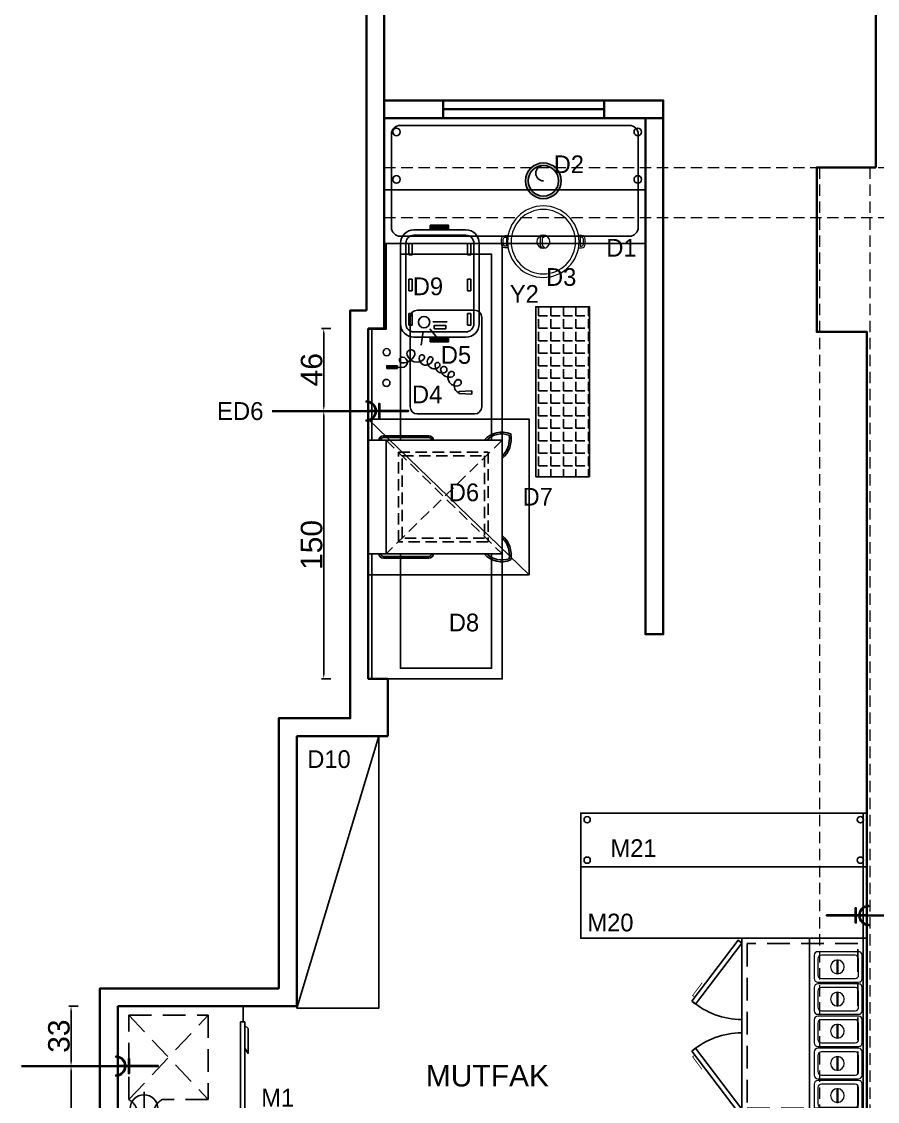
# Model space of a CAD drawing. Header units: millimetres. Extents: x 30084 to 42641, y -1284 to 1636.
# Drawn here: x 35782 to 36261, y -264 to 339 of the extents above; entities that cross this region are included whole.
import ezdxf
from ezdxf.enums import TextEntityAlignment as Align

# ---------------------------------------------------------------- set-up
doc = ezdxf.new("R2010")
doc.units = ezdxf.units.MM
doc.linetypes.add('DASHED', pattern=[19.049999999999997, 12.7, -6.349999999999998])
doc.linetypes.add('DASHED2', pattern=[9.524999999999995, 6.349999999999998, -3.174999999999998])
for name, color, linetype in [('002 Çizgi', 7, 'Continuous'), ('CIHAZ', 2, 'Continuous'), ('ELEKTRİK', 10, 'Continuous'), ('S2000-002 Çizgi', 7, 'Continuous')]:
    doc.layers.add(name, color=color, linetype=linetype)
for name, color, linetype, lineweight in [('ELK', 1, 'Continuous', 35), ('no3_duvar mevcut', 4, 'Continuous', 35), ('no3_kiriş izdüşüm', 172, 'DASHED', 15), ('no3_paslanmaz gorunus on', 163, 'Continuous', 15), ('t_olcu', 250, 'Continuous', 25), ('t_ölçü', 40, 'Continuous', 25)]:
    doc.layers.add(name, color=color, linetype=linetype, lineweight=lineweight)
doc.styles.add('20', font='GOTHIC.TTF', dxfattribs={"height": 10})
doc.styles.get("Standard").update_dxf_attribs({"font": 'arial.ttf'})
doc.styles.add('TAKSİM', font='GOTHIC.TTF', dxfattribs={"height": 20})
doc.dimstyles.new('ISO-25', dxfattribs={"dimtxt": 12, "dimasz": 2.5, "dimexe": 1.25, "dimexo": 0.625, "dimtad": 1, "dimdec": 0, "dimtxsty": 'Standard', "dimcen": 2.5, "dimadec": 0, "dimazin": 0, "dimtfac": 1, "dimtdec": 0, "dimtmove": 0, "dimatfit": 3, "dimfxl": 1, "dimarcsym": 0})

# ---------------------------------------------------------------- blocks, each defined once
blk = doc.blocks.new('A$C75364767')
at = {"layer": 'S2000-002 Çizgi'}
for p, q in [((1.994380264470237, 71.45398390227092), (1.994380264470237, 45.99602813442106)), ((2.994380264470237, 71.45398390227092), (2.994380264470237, 45.99602813442106)), ((4.494380264470237, 69.95398390227092), (67.99438026447024, 69.95398390227092)), ((69.49438026447022, 71.45398390227092), (69.49438026447022, 45.99602813442106)), ((70.49438026447024, 71.45398390227092), (70.49438026447024, 45.99602813442106))]:
    blk.add_line(p, q, dxfattribs=at)
at = {"layer": 'S2000-002 Çizgi', "linetype": 'DASHED', "ltscale": 0.5}
for p, q in [((4.494380264470237, 69.95398390227092), (67.99438026447024, 5.053983902271284)), ((4.494380264470237, 5.053983902271284), (67.99438026447024, 69.95398390227092))]:
    blk.add_line(p, q, dxfattribs=at)
at = {"layer": 'S2000-002 Çizgi'}
blk.add_lwpolyline([(4.494380264470237, 5.053983902271284), (67.99438026447024, 5.053983902271284), (67.99438026447024, 79.95398390227092), (4.494380264470237, 79.95398390227092)], close=True, dxfattribs=at)
at = {"layer": 'S2000-002 Çizgi', "linetype": 'DASHED', "ltscale": 0.5}
for points in [[(11.24438026447023, 12.95398390227092), (61.24438026447022, 12.95398390227092), (61.24438026447022, 62.95398390227092), (11.24438026447023, 62.95398390227092)], [(13.24438026447024, 14.95398390227092), (59.24438026447024, 14.95398390227092), (59.24438026447024, 60.95398390227092), (13.24438026447024, 60.95398390227092)]]:
    blk.add_lwpolyline(points, close=True, dxfattribs=at)
at = {"layer": 'S2000-002 Çizgi'}
for centre, radius, start, end in [((4.494380264470237, 71.45398390227092), 2.5, 90, 180), ((4.494380264470237, 71.45398390227092), 1.5, 90, 180), ((67.99438026447024, 71.45398390227092), 2.5, 0, 90), ((67.99438026447024, 71.45398390227092), 1.5, 0, 90), ((4.494380264470237, 45.99602813442106), 2.5, 180, 270), ((4.494380264470237, 45.99602813442106), 1.5, 180, 270), ((67.99438026447024, 45.99602813442106), 1.5, 270, 0), ((67.99438026447024, 45.99602813442106), 2.5, 270, 0), ((12.83663161515369, 5.278445729433768), 12.83919654390585, 130.5226581220529, 203.0150117818079), ((12.83663161515369, 5.278445729433768), 11.83919654390584, 134.7996483956406, 200.4143686542184), ((59.65212891378678, 5.278445729433768), 12.83919654390585, 336.9849882181922, 49.47734187794708), ((59.65212891378678, 5.278445729433768), 11.83919654390584, 339.5856313457816, 45.20035160435939), ((3.753574749043309, 14.41570567232065), 14.41864040248814, 259.068952316388, 319.5127293587696), ((3.753574749043309, 14.41570567232065), 13.41864040248814, 261.3740343925023, 315.759998623222), ((68.73518577989718, 14.41570567232065), 14.41864040248814, 220.4872706412305, 280.931047683612), ((68.73518577989718, 14.41570567232065), 13.41864040248814, 224.2400013768335, 278.6259656075235)]:
    blk.add_arc(centre, radius, start, end, dxfattribs=at)
blk = doc.blocks.new('A$C7973580F')
for p, q in [((0.8473976269651757, 16.56407721362393, -0.004154931326243744), (0.8473976269651757, 26.80475006460529, -0.004154931326243744)), ((1.669333994510453, 16.56407721362393, -0.004154931326243744), (1.669333994510453, 26.80475006460529, -0.004154931326243744)), ((63.41892312595701, 16.56407721362302, -0.004154931326243744), (63.41892312595701, 26.80475006460438, -0.004154931326243744)), ((64.24085949350228, 16.56407721362302, -0.004154931326243744), (64.24085949350228, 26.80475006460438, -0.004154931326243744))]:
    blk.add_line(p, q)
at = {"elevation": -0.004154931326243744}
for points in [[(10.02058521973049, 43.99999782418172), (55.12248277792787, 43.99999782418126, -0.4142135623730951), (62.57153399882918, 36.55094660327995), (62.57153399882918, 7.449049045082575, -0.4142135623730903), (55.12248277792787, -2.175818735850044e-06), (10.02058521973049, -2.175818281102693e-06, -0.4142135623730951), (2.571533998829182, 7.449049045083484), (2.571533998829182, 36.55094660328086, -0.4142135623730951)], [(10.02058521973049, 40.99999782418172), (55.12248277792787, 40.99999782418126, -0.4142135623731553), (59.57153399882918, 36.55094660327995), (59.57153399882918, 7.449049045082575, -0.4142135623730355), (55.12248277792787, 2.999997824181264), (10.02058521973049, 2.999997824181719, -0.4142135623730951), (5.571533998829182, 7.449049045083484), (5.571533998829182, 36.55094660328086, -0.4142135623731553)]]:
    blk.add_lwpolyline(points, format="xyb", close=True, dxfattribs=at)
for points in [[(9.280664150026496, 37.4692654784144), (9.280664150026496, 39.25349852836962), (15.7658619798076, 39.25349852836962), (15.7658619798076, 37.4692654784144)], [(28.52527132758951, 37.4692654784144), (28.52527132758951, 39.25349852836962), (35.01046915760344, 39.25349852836962), (35.01046915760344, 37.4692654784144)], [(48.54857025563797, 37.46926547841394), (48.54857025563797, 39.25349852836916), (55.0337680856519, 39.25349852836916), (55.0337680856519, 37.46926547841394)], [(2.571533998829182, 16.56407721362393), (2.571533998829182, 26.80475006460529), (8.499837349518202e-06, 26.80475006460529), (8.499837349518202e-06, 16.56407721362393)], [(7.331817918578963, 25.24007905668896), (9.116050968301352, 25.24007905668896), (9.116050968301352, 18.75488122667457), (7.331817918578963, 18.75488122667502)], [(65.14305949782101, 16.56407721362302), (65.14305949782101, 26.80475006460438), (62.57153399882918, 26.80475006460438), (62.57153399882918, 16.56407721362302)], [(9.280664150026496, 4.669716661081566), (9.280664150026496, 6.453949711036785), (15.7658619798076, 6.453949711036785), (15.7658619798076, 4.669716661081566)], [(28.52527132758951, 4.669716661081566), (28.52527132758951, 6.453949711036785), (35.01046915760344, 6.453949711036785), (35.01046915760344, 4.669716661081566)], [(48.54857025563797, 4.669716661081111), (48.54857025563797, 6.45394971103633), (55.0337680856519, 6.45394971103633), (55.0337680856519, 4.669716661081111)]]:
    blk.add_lwpolyline(points, close=True, dxfattribs=at)
blk = doc.blocks.new('A$C5B5611F4')
at = {"layer": 'CIHAZ', "color": 1}
for p, q in [((14.73433841587575, 68.46761854331544), (14.73433841587575, 47.91930797332088)), ((24.09093439983735, 58.19346325831839), (3.982544617469102, 58.19346325831839))]:
    blk.add_line(p, q, dxfattribs=at)
at = {"layer": 'CIHAZ', "color": 5, "linetype": 'DASHED'}
for p, q in [((19.81749012649561, 66.6580059789485), (67.01333018661353, 22.28394089994254)), ((67.01333018661353, 66.6580059789485), (19.81749012649561, 22.28394089994254))]:
    blk.add_line(p, q, dxfattribs=at)
at = {"layer": 'CIHAZ', "color": 5}
for points in [[(63.2036010133279, 1.822599528354203), (10.36053938909026, 1.822599528354203), (10.36053938909026, 4.321503037158436), (63.2036010133279, 4.321503037158436)], [(61.2036010133279, 1.822599528354203), (48.59612999847741, 1.822599528354203), (45.59612999847741, -5.818888894282281e-06), (59.59612999847741, -5.818888894282281e-06)]]:
    blk.add_lwpolyline(points, close=True, dxfattribs=at)
at = {"layer": 'CIHAZ', "color": 1}
blk.add_circle((14.73433841587575, 58.19346325831839), 7.758035706010048, dxfattribs=at)
at = {"layer": 'S2000-002 Çizgi', "linetype": 'DASHED'}
for p, q in [((19.81749012649561, 66.6580059789485), (67.01333018661353, 66.6580059789485)), ((67.01333018661353, 66.6580059789485), (67.01333018661353, 22.28394089994254)), ((19.81749012649561, 22.28394089994254), (19.81749012649561, 48.05007444388684)), ((67.01333018661353, 22.28394089994254), (19.81749012649561, 22.28394089994254))]:
    blk.add_line(p, q, dxfattribs=at)
at = {"layer": 'S2000-002 Çizgi'}
blk.add_lwpolyline([(10.36053938909026, 2.813747483875431), (4.752122549689375e-06, 2.813747483875431), (4.752122549689375e-06, 72.81374748387543), (72.00000475212255, 72.81374748387543), (72.00000475212255, 2.813747483875431), (63.2036010133279, 2.813747483875431)], dxfattribs=at)
at = {"layer": 'S2000-002 Çizgi', "linetype": 'DASHED'}
for centre, radius, start, end in [((11.59975860845043, 71.22130393240832), 9.39972337437167, 291.2079427881586, 330.9566305499486), ((10.99552973916798, 43.0200138398659), 10.15522007421279, 29.69070431364409, 66.77515045045837)]:
    blk.add_arc(centre, radius, start, end, dxfattribs=at)
blk = doc.blocks.new('A$C19697136')
at = {"layer": 'S2000-002 Çizgi'}
for points in [[(-8.088758477242664e-06, 69.9999255396433), (-8.088758477242664e-06, -3.031749656656757e-06), (1.999991911241523, -3.031749656656757e-06), (1.999991911241523, 69.9999255396433)], [(-8.088758477242664e-06, 69.9999255396433), (-8.088758477242664e-06, -3.031749656656757e-06), (74.99999191124152, -3.031749656656757e-06), (74.99999191124152, 69.9999255396433)], [(17.99999191124152, 69.9999255396433), (17.99999191124152, 5.999996968250343), (68.99999191124152, 5.999996968250343), (68.99999191124152, 69.9999255396433)]]:
    blk.add_lwpolyline(points, close=True, dxfattribs=at)
blk = doc.blocks.new('A$C7BE05278')
at = {"layer": 'S2000-002 Çizgi'}
h = blk.add_hatch(color=256, dxfattribs=at)
h.paths.add_polyline_path([(4.65492532542612, 9.898020504060694, -0.0254540388138724), (4.812879836260435, 10.41693911079756, 0.2780631643644909), (0.7747914160390792, 7.51797879763626), (1.234198395288331, 7.32063334565737, -0.265674594482287)])
h.paths.add_polyline_path([(5.353358682546058, 10.42993756238593, 0.0280936702696383), (4.812879836260435, 10.41693911079756, 0.0254540388138724), (4.65492532542612, 9.898020504060694, -0.0306092462859367), (5.181602026086694, 9.932388311858176, -0.0272591832210282)])
h.paths.add_polyline_path([(5.353358682546058, 10.42993756238593, 0.0272591832210282), (5.181602026086694, 9.932388311858176, -0.171750561192016), (7.899726513819588, 8.982432861739197), (7.899729735640903, 8.982430275491424), (7.899729401836339, 8.982430543446297, -1.347304958902413), (5.221877083569778, 7.148029008417778, -0.1472281063571507), (5.181602026086694, 9.932388311858176, 0.0306092462859367), (4.65492532542612, 9.898020504060694, 0.1387307607989161), (4.745227610351321, 6.997014837954793, 1.34730583943699), (8.212723477333382, 9.372346827678484, 0.1624762197968141)])
h.paths.add_polyline_path([(12.45762094412384, 12.65917178367999), (12.7298647963762, 13.07855619553947, 0.4831156493620084), (4.812879836260435, 10.41693911079756, -0.0280936702696383), (5.353358682546058, 10.42993756238593, -0.4706805542903976)])
for p, q in [((14.40235150171065, 47.58086184750027), (14.34350851271938, 41.66608065156107)), ((14.40235150171065, 47.58086184750027), (14.34350851271938, 41.66608065156107)), ((15.95783050593491, 47.56538722030972), (14.40235150171065, 47.58086184750027)), ((15.95783050593491, 47.56538722030972), (14.40235150171065, 47.58086184750027)), ((15.05397453925979, 47.56342329952031), (14.96802282848966, 38.92372685754617)), ((15.89898751694363, 41.65060602437051), (15.95783050593491, 47.56538722030972)), ((15.89898751694363, 41.65060602437051), (15.95783050593491, 47.56538722030972)), ((14.34350851271938, 41.66608065156107), (15.89898751694363, 41.65060602437051)), ((14.34350851271938, 41.66608065156107), (15.89898751694363, 41.65060602437051)), ((0.471635994242206, 7.325071192618452), (9.4769175121e-06, 0.0185255322094236)), ((0.471635994242206, 7.325071192618452), (9.4769175121e-06, 0.0185255322094236)), ((1.535373552274904, 7.314488637601698), (0.471635994242206, 7.325071192618452)), ((1.535373552274904, 7.314488637601698), (0.471635994242206, 7.325071192618452)), ((1.861543294268813, 6.1296668719e-06), (1.535373552274904, 7.314488637601698)), ((1.861543294268813, 6.1296668719e-06), (1.535373552274904, 7.314488637601698)), ((9.4769175121e-06, 0.0185255322094236), (1.861543294268813, 6.1296668719e-06))]:
    blk.add_line(p, q, dxfattribs=at)
for centre in [(6.314589084258841, 47.78329982142714), (23.46730341442798, 47.61265665694464)]:
    blk.add_circle(centre, 1.993874977281848, dxfattribs=at)
for centre, radius, start, end in [((17.82680986622336, 38.89528631703979), 2.858928504083036, 179.4300137922993, 359.4300137922993), ((25.12949267821341, 38.82263583850546), 7.635478373126423, 179.4300137922993, 242.0345847360836), ((19.08999451502632, 38.88271956978042), 1.595681346909055, 359.4300137922993, 179.4300137922993), ((22.59485810685442, 34.04873204564956), 2.230431672701925, 242.0345847360836, 105.7663214360119), ((23.49082631873057, 30.87532891503679), 5.527892281424153, 105.7663214360119, 225.7833022096344), ((18.06809985253994, 21.07761661258246), 3.832238507482824, 52.40891607280108, 229.1111938374276), ((20.00265972198554, 25.62346279921712), 3.799618576710263, 74.94982581877468, 261.676276722932), ((20.62206227895422, 27.92703372511642), 1.414225833737619, 225.7833022096251, 74.94982581877468), ((15.58606062344461, 16.67745475712672), 3.769138441851062, 86.01564200185838, 220.6772142536101), ((16.4536987744907, 19.21316511866189), 1.36597205513279, 229.1111938374374, 116.3243312398787), ((19.63543381116801, 23.1134965293395), 1.262930668137685, 261.676276722919, 52.40891607280108), ((9.416469617796793, 8.58028023542829), 4.830957637394316, 57.01033789900134, 197.5794707896074), ((14.42075435163315, 12.55902078819417), 4.976371051418456, 103.1198648412354, 200.7742766455444), ((11.20815072166442, 11.34031731163077), 1.540376254117541, 200.7742766455201, 57.01033789900134), ((13.69040291559258, 15.69259721900789), 1.758807614922346, 236.8087816260012, 103.1198648412354), ((4.787944316811717, 5.590785390297241), 4.314801899373919, 51.24500499218345, 156.7533020701397), ((6.427540017452201, 7.633314489045005), 1.695603705118359, 197.5794707896074, 51.24500499219361)]:
    blk.add_arc(centre, radius, start, end, dxfattribs=at)
blk.add_solid([(15.89898751694363, 41.65060602437051), (14.34350851271938, 41.66608065156107), (15.95783050593491, 47.56538722030972), (14.40235150171065, 47.58086184750027)], dxfattribs=at)
blk = doc.blocks.new('A$C4C676F45')
blk.add_lwpolyline([(75.00000652787276, 47.99999723024666), (65.00000652787276, 47.99999723024666), (65.00000652787276, -2.769753336906433e-06)])
at = {"layer": 'S2000-002 Çizgi'}
for p, q in [((44.26214854005957, 48.98473448585719), (45.3748163470882, 56.79644752386957)), ((40.452906341583, 47.75455169565976), (35.44500293320743, 53.85223926510662)), ((38.78982796432683, 43.84589674416929), (30.89927093422739, 43.84589674416929))]:
    blk.add_line(p, q, dxfattribs=at)
for points in [[(65.00000652787276, -2.769753336906433e-06), (6.527872756123543e-06, -2.769753336906433e-06), (6.527872756123543e-06, 109.9999972302467), (75.00000652787276, 109.9999972302467), (75.00000652787276, 47.99999723024668)], [(73.00000652787276, 47.99999723024666), (73.00000652787276, 109.9999972302467), (75.00000652787276, 109.9999972302467), (75.00000652787276, 47.99999723024668)]]:
    blk.add_lwpolyline(points, dxfattribs=at)
blk.add_lwpolyline([(57.00000652787276, 109.9999972302467), (57.00000652787276, 5.999997230246663), (6.000006527872756, 5.999997230246663), (6.000006527872756, 109.9999972302467)], close=True, dxfattribs=at)
blk.add_lwpolyline([(11.50000652787276, 41.32705836184323), (11.50000652787276, 91.32705836184323, -0.4142135623730951), (15.50000652787276, 95.32705836184323), (47.50000652787276, 95.32705836184323, -0.4142135623730951), (51.50000652787276, 91.32705836184323), (51.50000652787276, 41.32705836184323, -0.4142135623730951), (47.50000652787276, 37.32705836184323), (15.50000652787276, 37.32705836184323, -0.4142135623730951)], format="xyb", close=True, dxfattribs=at)
blk.add_circle((43.75536308821756, 44.04126638453454), 3.187919533039348, dxfattribs=at)
at = {"layer": 'S2000-002 Çizgi', "rotation": 270}
blk.add_blockref('A$C7BE05278', (17.03740695049055, 84.29900743439794), dxfattribs=at)
blk = doc.blocks.new('A$C599C44C9')
at = {"layer": 'no3_paslanmaz gorunus on', "color": 0}
for points in [[(3.736494108234183, 16.55472602427835), (2.000053448718973, 16.55472602427835, -0.4142135623730951), (5.344871897250414e-05, 18.55472602427835), (5.344871897250414e-05, 21.44521464712307, -0.4142135623730951), (2.000053448718973, 23.44521464712307), (3.736494108234183, 23.44521464712307)], [(43.13853931578342, 16.55472602427835), (44.87497997529863, 16.55472602427835, 0.4142135623730951), (46.87497997529863, 18.55472602427835), (46.87497997529863, 21.44521464712307, 0.4142135623730951), (44.87497997529863, 23.44521464712307), (43.13853931578342, 23.44521464712307)]]:
    blk.add_lwpolyline(points, format="xyb", dxfattribs=at)
for points in [[(2.829495728117763, 17.55472602427835), (2.000053448718973, 17.55472602427835, -0.4142135623730993), (1.000053448718973, 18.55472602427835), (1.000053448718973, 21.44521464712307, -0.4142135623731035), (2.000053448718973, 22.44521464712307), (2.829495728117763, 22.44521464712307)], [(44.04553769589984, 17.55472602427835), (44.87497997529863, 17.55472602427835, 0.4142135623730993), (45.87497997529863, 18.55472602427835), (45.87497997529863, 21.44521464712307, 0.4142135623731035), (44.87497997529863, 22.44521464712307), (44.04553769589984, 22.44521464712307)]]:
    blk.add_lwpolyline(points, format="xyb", close=True, dxfattribs=at)
for points in [[(22.08000651730981, 23.39968711999245), (24.1602012590447, 21.79054321529838), (24.1602012590447, 18.12029161527971), (22.74922903333209, 16.4045331976813)], [(23.49393063010939, 23.65444275313348), (25.1602012590447, 22.25663849512057), (25.1602012590447, 17.69345331673321), (23.75563327559212, 16.34789876381546)]]:
    blk.add_lwpolyline(points, dxfattribs=at)
for radius in [20, 18, 3.660725084202026]:
    blk.add_circle((23.43751671201608, 19.99997033570253), radius, dxfattribs=at)
blk = doc.blocks.new('A$C01E77913')
at = {"layer": 'no3_paslanmaz gorunus on'}
for points in [[(1.999996831329099, 26.79714285829232), (14.9999968313291, 26.79714285829414, -0.4142135623731128), (16.9999968313291, 24.79714285829414), (16.9999968313291, 2.000004429532964, -0.4142135623730951), (14.9999968313291, 4.4295329644e-06), (1.999996831329099, 4.4295347834e-06, -0.4142135623730774), (-3.1686709008e-06, 2.000004429534783), (-3.1686709008e-06, 24.79714285829232, -0.4142135623730951)], [(3.999996831329098, 24.79714285829141), (12.99999683132819, 24.79714285829232, -0.4142135623731679), (14.9999968313291, 22.79714285829232), (14.99999683132819, 4.000004429532964, -0.4142135623731362), (12.99999683132819, 2.000004429532964), (3.999996831329098, 2.000004429533873, -0.4142135623730466), (1.999996831329099, 4.000004429533873), (1.999996831329099, 22.79714285829141, -0.4142135623730541)]]:
    blk.add_lwpolyline(points, format="xyb", close=True, dxfattribs=at)
blk.add_lwpolyline([(4.713619910745819, 14.26656825662758), (12.2114784227283, 14.26656825662758), (12.2114784227283, 13.5171988007387), (4.713619910745819, 13.5171988007387)], close=True, dxfattribs=at)
blk.add_circle((8.462549166737062, 13.86656825662794), 3.823091046240757, dxfattribs=at)
blk = doc.blocks.new('A$C6D321137')
at = {"layer": '002 Çizgi', "color": 7}
for p, q in [((95.81556419472327, 2.97634323942475e-06), (95.81556419472327, 135.0000029763432)), ((31.46726557679358, 24.34438141225473), (31.01373264349968, 23.52737491549487)), ((32.10846731006313, 24.83458531030919), (31.46726557679358, 24.34438141225473)), ((32.84350344332779, 24.99798660965826), (32.10846731006313, 24.83458531030919)), ((33.57853957659245, 24.83458531030919), (32.84350344332779, 24.99798660965826)), ((34.21974130986928, 24.3443814122511), (33.57853957659245, 24.83458531030919)), ((34.67327424316318, 23.52737491549487), (34.21974130986928, 24.3443814122511)), ((38.15142846132949, 29.00313659995663), (38.15142846132949, 2.331338180611056)), ((42.49723245279165, 2.331338180611056), (42.49723245279165, 29.00313659995663)), ((31.01373264349968, 23.52737491549487), (30.84170291018381, 22.38356582003325)), ((30.84170291018381, 22.38356582003325), (31.01373264349968, 20.92657090081411)), ((31.01373264349968, 20.92657090081411), (31.46726557679358, 19.22447403256592)), ((31.46726557679358, 19.22447403256592), (32.10846731007041, 17.35897586496503)), ((33.57853957659972, 17.35897586496503), (34.21974130986928, 19.22447403256592)), ((34.21974130986928, 19.22447403256592), (34.67327424316318, 20.92657090081411)), ((34.84530397647904, 22.38356582003325), (34.67327424316318, 23.52737491549487)), ((34.67327424316318, 20.92657090081411), (34.84530397647904, 22.38356582003325)), ((31.46726557679358, 11.59908006281694), (32.10846731007041, 13.46457823041783)), ((32.10846731007041, 17.35897586496503), (32.84350344333507, 15.41177704769143)), ((32.10846731007041, 13.46457823041783), (32.84350344333507, 15.41177704769143)), ((32.84350344333507, 15.41177704769143), (33.57853957659972, 17.35897586496503)), ((32.84350344333507, 15.41177704769143), (33.57853957659972, 13.46457823041783)), ((33.57853957659972, 13.46457823041783), (34.21974130986928, 11.59908006281694)), ((30.84170291018381, 8.439988275349606), (31.01373264349968, 9.896983194568747)), ((31.01373264349968, 7.296179179887986), (30.84170291018381, 8.439988275349606)), ((31.01373264349968, 9.896983194568747), (31.46726557679358, 11.59908006281694)), ((31.46726557679358, 6.479172683131765), (31.01373264349968, 7.296179179887986)), ((32.10846731006313, 5.988968785073666), (31.46726557679358, 6.479172683131765)), ((34.21974130986928, 6.479172683131765), (33.57853957659245, 5.988968785073666)), ((34.21974130986928, 11.59908006281694), (34.67327424316318, 9.896983194572385)), ((34.67327424316318, 7.296179179887986), (34.21974130986928, 6.479172683131765)), ((34.67327424316318, 9.896983194572385), (34.84530397647904, 8.439988275349606)), ((34.84530397647904, 8.439988275349606), (34.67327424316318, 7.296179179887986)), ((32.84350344332779, 5.825567485724605), (32.10846731006313, 5.988968785073666)), ((33.57853957659245, 5.988968785073666), (32.84350344332779, 5.825567485724605))]:
    blk.add_line(p, q, dxfattribs=at)
for points in [[(7.696318789385259e-06, 99.79524400441733), (25.76893537680735, 133.9057243029674), (27.81556419472327, 132.359588642139), (2.046636514234706, 98.24910834358889)], [(27.81556419472327, 2.97634323942475e-06), (97.81556419472327, 2.97634323942475e-06), (97.81556419472327, 135.0000029763432), (27.81556419472327, 135.0000029763432)], [(65.81556419472327, 135.0000029763432), (65.81556419472327, 2.97634323942475e-06), (97.81556419472327, 2.97634323942475e-06), (97.81556419472327, 135.0000029763432)], [(7.696318789385259e-06, 71.96333308637259), (25.76893537680735, 37.85285278782248), (27.81556419472327, 39.39898844865093), (2.046636514234706, 73.50946874720103)]]:
    blk.add_lwpolyline(points, close=True, dxfattribs=at)
at = {"layer": '002 Çizgi', "color": 7, "linetype": 'DASHED'}
blk.add_lwpolyline([(92.81556419472327, 40.00000297634324), (92.81556419472327, 132.0000029763432), (30.81556419472327, 132.0000029763432), (30.81556419472327, 40.00000297634324)], close=True, dxfattribs=at)
at = {"layer": '002 Çizgi', "color": 7, "const_width": 0.4275}
for points in [[(1.695558273560891, 102.0396542211383), (0.3767261698740185, 103.0359723264592), (4.633682853098435, 108.6709307878809), (5.723679826762236, 110.1137661575449)], [(1.695558273560891, 69.71892286965158), (0.3767261698740185, 68.72260476433075), (4.633682853098435, 63.08764630290898), (5.723679826762236, 61.64481093324503)]]:
    blk.add_lwpolyline(points, dxfattribs=at)
at = {"layer": '002 Çizgi', "color": 7}
blk.add_lwpolyline([(95.81556419472327, 37.00000297634324), (27.81556419472327, 37.00000297634324)], dxfattribs=at)
for centre, radius, start, end in [((27.81556419472327, 132.359588642139), 42.74999999999999, 229.4907873362072, 270), ((27.81556419472327, 39.39898844865093), 42.74999999999999, 90, 130.5092126637928), ((44.67013444851909, 29.00313659995663), 2.172901995727443, 0, 180), ((40.32433045706421, 2.331338180611056), 2.172901995734719, 180, 0)]:
    blk.add_arc(centre, radius, start, end, dxfattribs=at)
at = {"layer": '002 Çizgi', "color": 7, "xscale": -1, "rotation": 90}
for p in [(95.21413783863682, 127.493834244764), (95.21413783863682, 109.493834244764), (95.21413783863682, 91.493834244764), (95.21413783863682, 73.493834244764), (95.21413783863682, 55.493834244764), (95.21413783863682, 37.493834244764), (95.21413783863682, 19.493834244764)]:
    blk.add_blockref('A$C01E77913', p, dxfattribs=at)
blk = doc.blocks.new('A$C50025146')
at = {"layer": 'ELEKTRİK'}
for points in [[(16.0258407970905, 9.846670621633166), (16.5885051934838, 9.846670621633166), (16.5885051934838, 1.406704675742731), (16.0258407970905, 1.406704675742731)], [(6.940050297998823e-05, 5.345355450490388), (6.940050297998823e-05, 5.908019846885509), (22.50664525620232, 5.908019846885509), (22.50664525620232, 5.345355450490388)]]:
    blk.add_hatch(color=256, dxfattribs=at).paths.add_polyline_path(points)
h = blk.add_hatch(color=256, dxfattribs=at)
edge = h.paths.add_edge_path()
edge.add_line((23.70435837441619, 11.25333161261187), (23.70435837441619, 10.69066721622039))
edge.add_ellipse((23.70435837441619, 5.626687648689767), major_axis=(3.580774291992597, -3.580774291992606), ratio=0.9999999999999413, start_angle=134.9999999999983, end_angle=314.9999999999983)
edge.add_line((23.70435837441619, 0.5627080811555061), (23.70435837441619, 4.368476402305532e-05))
edge.add_ellipse((23.70435837441619, 5.626687648689767), major_axis=(3.978638102213783, 3.978638102213774), ratio=0.9999999999999128, start_angle=45.0000000000025, end_angle=225.0000000000025, ccw=False)
for points, elevation in [([(16.0258407970905, 1.406704675742731), (16.0258407970905, 9.846670621633166), (16.5885051934838, 9.846670621633166), (16.5885051934838, 1.406704675742731)], 4.791194770819646e-08), ([(6.940050297998823e-05, 5.908019846885509), (22.50664525620232, 5.908019846885509), (22.50664525620232, 5.345355450490388), (6.940050297998823e-05, 5.345355450490388)], 4.794507297291503e-08)]:
    blk.add_lwpolyline(points, close=True, dxfattribs=dict(at, elevation=elevation))
at = {"layer": 'ELEKTRİK', "elevation": 4.798666618537076e-08}
blk.add_lwpolyline([(23.70435837441437, 4.368476402305532e-05), (23.70435837441619, 0.5627080811555061, -0.9999999999999944), (23.70435837441619, 10.69066721622039), (23.70435837441619, 11.25333161261187, 0.9999999999999944)], format="xyb", close=True, dxfattribs=at)
blk = doc.blocks.new('*D170')
at = {"layer": 'Defpoints', "color": 0, "transparency": 16777216}
for p in [(35835.72530485396, -211.1453779221799), (35809.55624402945, -244.589146927988), (35825.72530485396, -244.589146927988)]:
    blk.add_point(p, dxfattribs=at)
at = {"layer": 'no3_duvar mevcut', "color": 0, "linetype": 'Continuous', "lineweight": -2, "transparency": 16777216}
for p, q in [((35813.55624402945, -211.1453779221799), (35808.30624402945, -211.1453779221799)), ((35813.55624402945, -244.589146927988), (35808.30624402945, -244.589146927988))]:
    blk.add_line(p, q, dxfattribs=at)
at = {"layer": 'no3_duvar mevcut', "color": 0, "lineweight": -2, "transparency": 16777216}
blk.add_line((35809.55624402945, -213.6453779221799), (35809.55624402945, -242.089146927988), dxfattribs=at)
at = {"layer": 'no3_duvar mevcut', "color": 0, "transparency": 16777216}
for points in [[(35809.13957736278, -213.6453779221799), (35809.97291069611, -213.6453779221799), (35809.55624402945, -211.1453779221799)], [(35809.13957736278, -242.089146927988), (35809.97291069611, -242.089146927988), (35809.55624402945, -244.589146927988)]]:
    blk.add_solid(points, dxfattribs=at)
at = {"layer": 'no3_duvar mevcut', "color": 0, "transparency": 16777216, "insert": (35802.80027540735, -227.8672624250782), "char_height": 12, "attachment_point": 5, "rotation": 90}
blk.add_mtext('33', dxfattribs=at)
blk = doc.blocks.new('*D171')
at = {"layer": 'Defpoints', "color": 0, "transparency": 16777216}
for p in [(35825.72530485396, -244.589146927988), (35809.55624402945, -318.8640457239665), (35825.72530485396, -318.8640457239665)]:
    blk.add_point(p, dxfattribs=at)
at = {"layer": 'no3_duvar mevcut', "color": 0, "linetype": 'Continuous', "lineweight": -2, "transparency": 16777216}
for p, q in [((35813.55624402945, -244.589146927988), (35808.30624402945, -244.589146927988)), ((35813.55624402945, -318.8640457239665), (35808.30624402945, -318.8640457239665))]:
    blk.add_line(p, q, dxfattribs=at)
at = {"layer": 'no3_duvar mevcut', "color": 0, "lineweight": -2, "transparency": 16777216}
blk.add_line((35809.55624402945, -247.089146927988), (35809.55624402945, -316.3640457239665), dxfattribs=at)
at = {"layer": 'no3_duvar mevcut', "color": 0, "transparency": 16777216}
for points in [[(35809.13957736278, -247.089146927988), (35809.97291069611, -247.089146927988), (35809.55624402945, -244.589146927988)], [(35809.13957736278, -316.3640457239665), (35809.97291069611, -316.3640457239665), (35809.55624402945, -318.8640457239665)]]:
    blk.add_solid(points, dxfattribs=at)
at = {"layer": 'no3_duvar mevcut', "color": 0, "transparency": 16777216, "insert": (35802.93124402945, -281.7265963259715), "char_height": 12, "attachment_point": 5, "rotation": 90}
blk.add_mtext('74', dxfattribs=at)
blk = doc.blocks.new('*D174')
at = {"layer": 'Defpoints', "color": 0, "transparency": 16777216}
for p in [(35950.86805709066, 121.6562401720462), (35965.72530485396, 121.6562401720462), (35975.72530485396, -28.14537792218005)]:
    blk.add_point(p, dxfattribs=at)
at = {"layer": 'no3_duvar mevcut', "color": 0, "linetype": 'Continuous', "lineweight": -2, "transparency": 16777216}
for p, q in [((35954.86805709066, 121.6562401720462), (35949.61805709066, 121.6562401720462)), ((35954.86805709066, -28.14537792218004), (35949.61805709066, -28.14537792218004))]:
    blk.add_line(p, q, dxfattribs=at)
at = {"layer": 'no3_duvar mevcut', "color": 0, "lineweight": -2, "transparency": 16777216}
blk.add_line((35950.86805709066, -25.64537792218004), (35950.86805709066, 119.1562401720462), dxfattribs=at)
at = {"layer": 'no3_duvar mevcut', "color": 0, "transparency": 16777216}
for points in [[(35950.45139042399, 119.1562401720462), (35951.28472375732, 119.1562401720462), (35950.86805709066, 121.6562401720462)], [(35950.45139042399, -25.64537792218004), (35951.28472375732, -25.64537792218004), (35950.86805709066, -28.14537792218004)]]:
    blk.add_solid(points, dxfattribs=at)
at = {"layer": 'no3_duvar mevcut', "color": 0, "transparency": 16777216, "insert": (35944.116181238, 46.75543112493887), "char_height": 12, "attachment_point": 5, "rotation": 90}
blk.add_mtext('150', dxfattribs=at)
blk = doc.blocks.new('*D175')
at = {"layer": 'Defpoints', "color": 0, "transparency": 16777216}
for p in [(35950.86805709066, 167.85462207782), (35975.72530485396, 167.85462207782), (35965.72530485396, 121.6562401720462)]:
    blk.add_point(p, dxfattribs=at)
at = {"layer": 'no3_duvar mevcut', "color": 0, "linetype": 'Continuous', "lineweight": -2, "transparency": 16777216}
for p, q in [((35954.86805709066, 167.85462207782), (35949.61805709066, 167.85462207782)), ((35954.86805709066, 121.6562401720462), (35949.61805709066, 121.6562401720462))]:
    blk.add_line(p, q, dxfattribs=at)
at = {"layer": 'no3_duvar mevcut', "color": 0, "lineweight": -2, "transparency": 16777216}
blk.add_line((35950.86805709066, 124.1562401720462), (35950.86805709066, 165.35462207782), dxfattribs=at)
at = {"layer": 'no3_duvar mevcut', "color": 0, "transparency": 16777216}
for points in [[(35950.45139042399, 165.35462207782), (35951.28472375732, 165.35462207782), (35950.86805709066, 167.85462207782)], [(35950.45139042399, 124.1562401720462), (35951.28472375732, 124.1562401720462), (35950.86805709066, 121.6562401720462)]]:
    blk.add_solid(points, dxfattribs=at)
at = {"layer": 'no3_duvar mevcut', "color": 0, "transparency": 16777216, "insert": (35944.116181238, 144.7554311249389), "char_height": 12, "attachment_point": 5, "rotation": 90}
blk.add_mtext('46', dxfattribs=at)

msp = doc.modelspace()

# ---------------------------------------------------------------- hatches: boundary and pattern name
h = msp.add_hatch()
h.set_pattern_fill('ANGLE', color=256, angle=360)
h.set_pattern_definition([(360, (28073.10213245979, 2892.037762128519), (3.421663156817705e-15, 6.985), [5.08, -1.905]), (90, (28073.10213245979, 2892.037762128519), (-6.985, 3.849371051419918e-15), [5.08, -1.905])])
h.paths.add_polyline_path([(36099.42665888652, 179.9286225016723), (36069.42665888652, 179.9286225016723), (36069.42665888652, 84.9286225016723), (36099.42665888652, 84.9286225016723)])
at = {"layer": 'S2000-002 Çizgi'}
h = msp.add_hatch(color=256, dxfattribs=at)
edge = h.paths.add_edge_path(flags=17)
edge.add_arc((36073.68221772728, 250.3545506491402), 8.5, 0, 360)
edge = h.paths.add_edge_path()
edge.add_arc((36073.68221772728, 250.3545506491402), 10, 0, 360)

# ---------------------------------------------------------------- linework, layer by layer
msp.add_line((36065.72530485463, 30.06521462862031), (35975.72530485463, 117.1438866698055))
for points in [[(36130.72530485396, 285.3545506491402), (35984.72530485396, 285.3545506491404), (35984.72530485396, 245.3545506491402), (36130.72530485396, 245.3545506491402)], [(36069.42665888652, 84.9286225016723), (36099.42665888652, 84.9286225016723), (36099.42665888652, 179.9286225016723), (36069.42665888652, 179.9286225016723)], [(36254.59214542017, -173.1453779213796), (36094.59214542017, -173.1453779213796), (36094.59214542017, -103.1453779213796), (36254.59214542017, -103.1453779213796)], [(36094.59214542017, -103.1453779213796), (36254.59214542017, -103.1453779213796), (36254.59214542017, -133.1453779213796), (36094.59214542017, -133.1453779213796)], [(36252.59214542017, -173.1453779213796), (36254.59214542017, -173.1453779213796), (36254.59214542017, -103.1453779213796), (36252.59214542017, -103.1453779213796)]]:
    msp.add_lwpolyline(points, close=True)
for centre, radius in [((35991.55467539639, 277.7110556054007), 2.118476869138249), ((36126.50467533977, 277.7110556054005), 2.118476869138249), ((35991.55467539639, 251.1610556055867), 2.118476869138249), ((36126.50467533977, 251.1610556055867), 2.118476869138249), ((36098.18502627203, -106.8424060875419), 1.750037273173803), ((36250.99926456832, -106.8424060875419), 1.750037273173803), ((36098.18502627203, -129.4483497552172), 1.750037273173803), ((36250.99926456832, -129.4483497552172), 1.750037273173803)]:
    msp.add_circle(centre, radius)
at = {"layer": 'ELK', "color": 1}
for p, q in [((35921.93403316505, 121.6562401720356), (35981.92929139948, 121.6562401720502)), ((36308.438805491, -160.3727329427792), (36248.44354725657, -160.3727329427646)), ((35781.87864478314, -244.5891469279986), (35841.87390301756, -244.5891469279841))]:
    msp.add_line(p, q, dxfattribs=at)
at = {"layer": 'no3_duvar mevcut'}
for p, q in [((36259.59214542017, 443.1492845916274), (36259.59214542017, 257.8546220778202)), ((36259.59214542017, 443.1492845916274), (36259.59214542017, 257.8546220778202)), ((36259.59214542017, 257.8546220778202), (36259.59214542017, 442.6086502500701)), ((35984.72530485396, 167.85462207782), (35984.72530485396, 367.6086502500701)), ((35984.72530485396, 367.6086502500701), (35984.72530485396, 167.85462207782)), ((35974.72530485396, 177.85462207782), (35974.72530485396, 357.6086502500701)), ((36017.72530485396, 285.3545506491402), (36017.72530485396, 295.3545506491404)), ((36107.72530485396, 290.3545506491402), (36017.72530485396, 290.3545506491402)), ((36107.72530485396, 285.3545506491402), (36107.72530485396, 295.3545506491404)), ((36259.59214542017, 257.8546220778202), (36226.59214542017, 257.8546220778202)), ((36226.59214542017, 257.8546220778202), (36226.59214542017, 165.8546220778202)), ((36226.59214542017, 165.8546220778202), (36226.59214542017, 257.8546220778202)), ((36226.59214542017, 257.8546220778202), (36259.59214542017, 257.8546220778202)), ((35965.72530485396, -38.14537792218005), (35965.72530485396, 177.85462207782)), ((35965.72530485396, 177.85462207782), (35974.72530485396, 177.85462207782)), ((35975.72530485396, -28.14537792218005), (35975.72530485396, 167.85462207782)), ((35975.72530485396, 167.85462207782), (35984.72530485396, 167.85462207782)), ((35984.72530485396, 167.85462207782), (35975.72530485396, 167.85462207782)), ((35975.72530485396, 167.85462207782), (35975.72530485396, -28.14537792218005)), ((36226.59214542017, 165.8546220778202), (36254.59214542017, 165.8546220778202)), ((36254.59214542017, 165.8546220778202), (36226.59214542017, 165.8546220778202)), ((36254.59214542017, 165.8546220778202), (36254.59214542017, -460.1453779221798)), ((36254.59214542017, -460.1453779221798), (36254.59214542017, 165.8546220778202)), ((35975.72530485396, -28.14537792218005), (35975.79811953002, 162.8547988114295)), ((35986.72530485396, -28.14537792218005), (35975.72530485396, -28.14537792218005)), ((35975.72530485396, -28.14537792218005), (35986.72530485396, -28.14537792218005)), ((35986.72530485396, -60.14537792218005), (35986.72530485396, -28.14537792218005)), ((35986.72530485396, -28.14537792218005), (35986.72530485396, -60.14537792218005)), ((35965.72530485396, -50.14537792218005), (35965.72530485396, -38.14537792218005)), ((35925.72530485396, -201.1453779221799), (35925.72530485396, -50.14537792218005)), ((35925.72530485396, -50.14537792218005), (35965.72530485396, -50.14537792218005)), ((35935.72530485396, -211.1453779221799), (35935.72530485396, -60.14537792218005)), ((35935.72530485396, -60.14537792218005), (35986.72530485396, -60.14537792218005)), ((35986.72530485396, -60.14537792218005), (35935.72530485396, -60.14537792218005)), ((35935.72530485396, -60.14537792218005), (35935.72530485396, -211.1453779221799)), ((35825.72530485396, -427.1453779221799), (35825.72530485396, -201.1453779221799)), ((35825.72530485396, -201.1453779221799), (35925.72530485396, -201.1453779221799)), ((35835.72530485396, -427.1453779221799), (35835.72530485396, -211.1453779221799)), ((35835.72530485396, -211.1453779221799), (35935.72530485396, -211.1453779221799)), ((35935.72530485396, -211.1453779221799), (35835.72530485396, -211.1453779221799)), ((35835.72530485396, -211.1453779221799), (35835.72530485396, -427.1453779221799))]:
    msp.add_line(p, q, dxfattribs=at)
for points in [[(35825.72530485396, -523.14537792218), (36271.59214542015, -523.1453779221798), (36271.59214542015, -517.1856290241607), (36681.11692390816, -517.1856290241607), (36681.11692390819, 580.3546220778202), (36681.11692390819, 965.8546220778203), (35921.72530485396, 965.8546220778198), (35921.72530485396, 357.6086502500701), (35974.72530485396, 357.6086502500701), (35974.72530485396, 177.85462207782), (35965.72530485396, 177.85462207782), (35965.72530485396, -50.14537792218005), (35925.72530485396, -50.14537792218005), (35925.72530485396, -201.1453779221799), (35825.72530485396, -201.1453779221799), (35825.72530485396, -523.14537792218)], [(35835.72530485396, -427.1453779221799), (35843.22530485396, -427.1453779221799), (35843.22530485396, -513.1453779221799), (36227.59214542017, -513.1453779221799), (36227.59214542017, -460.1453779221798), (36254.59214542017, -460.1453779221798), (36254.59214542017, 165.8546220778202), (36226.59214542017, 165.8546220778202), (36226.59214542017, 257.8546220778202), (36259.59214542017, 257.8546220778202)]]:
    msp.add_lwpolyline(points, dxfattribs=at)
for points in [[(36140.72530485396, 285.3545506491402), (35984.72530485396, 285.3545506491402), (35984.72530485396, 295.3545506491404), (36140.72530485396, 295.3545506491404)], [(36130.72530485396, 285.3545506491402), (36140.72530485396, 285.3545506491402), (36140.72530485396, -3.145377921379691), (36130.72530485396, -3.145377921379691)]]:
    msp.add_lwpolyline(points, close=True, dxfattribs=at)
at = {"layer": 'no3_kiriş izdüşüm', "linetype": 'DASHED2'}
for points in [[(35984.72530485396, 257.8546220778202), (36665.33368579975, 257.8546220778202)], [(36228.20052636595, 257.8546220778202), (36228.20052636595, -460.1453779221797)], [(36256.20052636595, 257.8432432654494), (36256.20052636594, -460.1453779221798)], [(35984.72530485396, 229.8546220778202), (36665.33368579975, 229.8546220778202)]]:
    msp.add_lwpolyline(points, dxfattribs=at)
at = {"layer": 'S2000-002 Çizgi'}
for points in [[(36130.72530485396, 285.3545506491402), (35984.72530485396, 285.3545506491404), (35984.72530485396, 215.3545506491402), (36130.72530485396, 215.3545506491402)], [(36065.72530485463, 30.06521462862031), (35975.72530485463, 30.06521462862031), (35975.72530485463, 117.1438866698055), (36065.72530485463, 117.1438866698055)]]:
    msp.add_lwpolyline(points, close=True, dxfattribs=at)
msp.add_lwpolyline([(36121.72530485396, 281.3545506491402), (35993.72530485396, 281.3545506491404, 0.4142135623730951), (35988.72530485396, 276.3545506491404), (35988.72530485396, 224.3545506491402, 0.4142135623730951), (35993.72530485396, 219.3545506491402), (36121.72530485396, 219.3545506491402, 0.4142135623730951), (36126.72530485396, 224.3545506491402), (36126.72530485396, 276.3545506491402, 0.4142135623730951)], format="xyb", close=True, dxfattribs=at)
for radius in [10, 8.5]:
    msp.add_circle((36073.68221772728, 250.3545506491402), radius, dxfattribs=at)
msp.add_arc((36073.68221772728, 254.6045506491402), 4.25, 90, 270, dxfattribs=at)
at = {"layer": 't_olcu', "color": 0}
msp.add_line((35935.72530485396, -212.1453779221799), (35981.72530485396, -60.14537792218005), dxfattribs=at)
msp.add_lwpolyline([(35935.72530485396, -212.1453779221799), (35981.72530485396, -212.1453779221799), (35981.72530485396, -60.14537792218005), (35935.72530485396, -60.14537792218005)], close=True, dxfattribs=at)

# ---------------------------------------------------------------- block references
at = {"xscale": -1, "rotation": 270}
msp.add_blockref('A$C7973580F', (35993.83448861835, 160.3363841517904, -6.145251993650836e-06), dxfattribs=at)
msp.add_blockref('A$C6D321137', (36156.77658122545, -308.1453808977228))
at = {"layer": 'ELEKTRİK', "rotation": 180.000000000004}
for p in [(35998.28733849208, 127.2829278207199, -4.794507297291503e-08), (35858.23195011017, -238.9624592793143, -4.794499229166797e-08)]:
    msp.add_blockref('A$C50025146', p, dxfattribs=at)
at = {"layer": 'ELEKTRİK', "xscale": -1, "rotation": 180}
msp.add_blockref('A$C50025146', (36232.08550016397, -154.7460452940949, -4.794507297291503e-08), dxfattribs=at)
at = {"layer": 'S2000-002 Çizgi'}
for name, p, rotation in [('A$C4C676F45', (36050.72531138184, 215.3545478793868), 180), ('A$C5B5611F4', (35908.53905233784, -283.1453826743025), 90)]:
    msp.add_blockref(name, p, dxfattribs=dict(at, rotation=rotation))
at = {"layer": 'S2000-002 Çizgi', "xscale": -1, "rotation": 90}
msp.add_blockref('A$C75364767', (36055.6792887569, 109.8489309136831), dxfattribs=at)
at = {"layer": 'S2000-002 Çizgi'}
msp.add_blockref('A$C19697136', (35975.72531294338, -28.14537489043039), dxfattribs=at)
at = {"layer": 't_olcu', "color": 0, "xscale": -1}
msp.add_blockref('A$C599C44C9', (36097.10289994881, 196.331978342224), dxfattribs=at)

# ---------------------------------------------------------------- texts
at = {"style": 'TAKSİM'}
for s, p in [('D2', (36079.46967836417, 254.6559871152327, -0.0008635203107415147)), ('D1', (36108.90786174738, 207.9907867519097, -0.0008635203108221959)), ('D3', (36075.19394109792, 191.6374305402124, -0.0008635203108221959)), ('D9', (36000.6844592746, 186.419208960203, -0.0008635203109028771)), ('Y2', (36054.94223239735, 182.1692895452235, -0.0008635203109028771)), ('D5', (36016.36011389699, 148.084216522043, -0.0008635203109028771)), ('D4', (36000.20419680594, 125.9847726648542, -0.0008635203109028771)), ('D6', (36020.82612484821, 71.2262690308172, -0.0008635203109028771)), ('D7', (36062.05081091348, 68.78028629685934, -0.0008635203109028771)), ('D8', (36020.8251171417, -1.548697004191922, -0.0008635203109028771)), ('D10', (35941.66295010968, -77.91822353438772, -0.0008635203109028771)), ('M21', (36111.21767748182, -127.6992551848653, -0.0008635203109028771)), ('M20', (36098.33828525435, -169.2807426435957, -0.0008635203109028771)), ('M1', (35915.89950255217, -267.1952634784266, -0.0008635203109028771))]:
    msp.add_text(s, height=9.9, dxfattribs=at).set_placement(p)
at = {"layer": 'ELK', "color": 1, "style": '20'}
msp.add_text('ED6', height=10, dxfattribs=at).set_placement((35904.14707382512, 116.6362122800409), align=Align.CENTER)
at = {"layer": 't_ölçü', "color": 7, "insert": (36076.84772080452, -243.978882332775), "char_height": 12, "width": 149.2144638577447, "attachment_point": 3}
msp.add_mtext('MUTFAK', dxfattribs=at)

# ---------------------------------------------------------------- dimensions: what is measured, and where the dimension line sits
at = {"layer": 'no3_duvar mevcut'}
for base, p1, p2, override, picture, middle in [((35950.86805709066, 167.85462207782), (35965.72530485396, 121.6562401720462), (35975.72530485396, 167.85462207782), {"dimtmove": 1, "dimfxl": 4, "dimfxlon": 1}, '*D175', (35944.116181238, 144.7554311249389)), ((35950.86805709066, 121.6562401720462), (35975.72530485396, -28.14537792218005), (35965.72530485396, 121.6562401720462), {"dimfxl": 4, "dimfxlon": 1}, '*D174', (35944.116181238, 46.75543112493887)), ((35809.55624402945, -244.589146927988), (35835.72530485396, -211.1453779221799), (35825.72530485396, -244.589146927988), {"dimfxl": 4, "dimfxlon": 1}, '*D170', (35802.80027540735, -227.8672624250782)), ((35809.55624402945, -318.8640457239665), (35825.72530485396, -244.589146927988), (35825.72530485396, -318.8640457239665), {"dimtmove": 1, "dimfxl": 4, "dimfxlon": 1}, '*D171', (35802.93124402945, -281.7265963259715))]:
    dim = msp.add_linear_dim(base=base, p1=p1, p2=p2, angle=90, dimstyle='ISO-25', override=override, dxfattribs=at)
    dim.commit()
    dim.dimension.update_dxf_attribs({"geometry": picture, "text_midpoint": middle})

doc.saveas('drawing.dxf')
